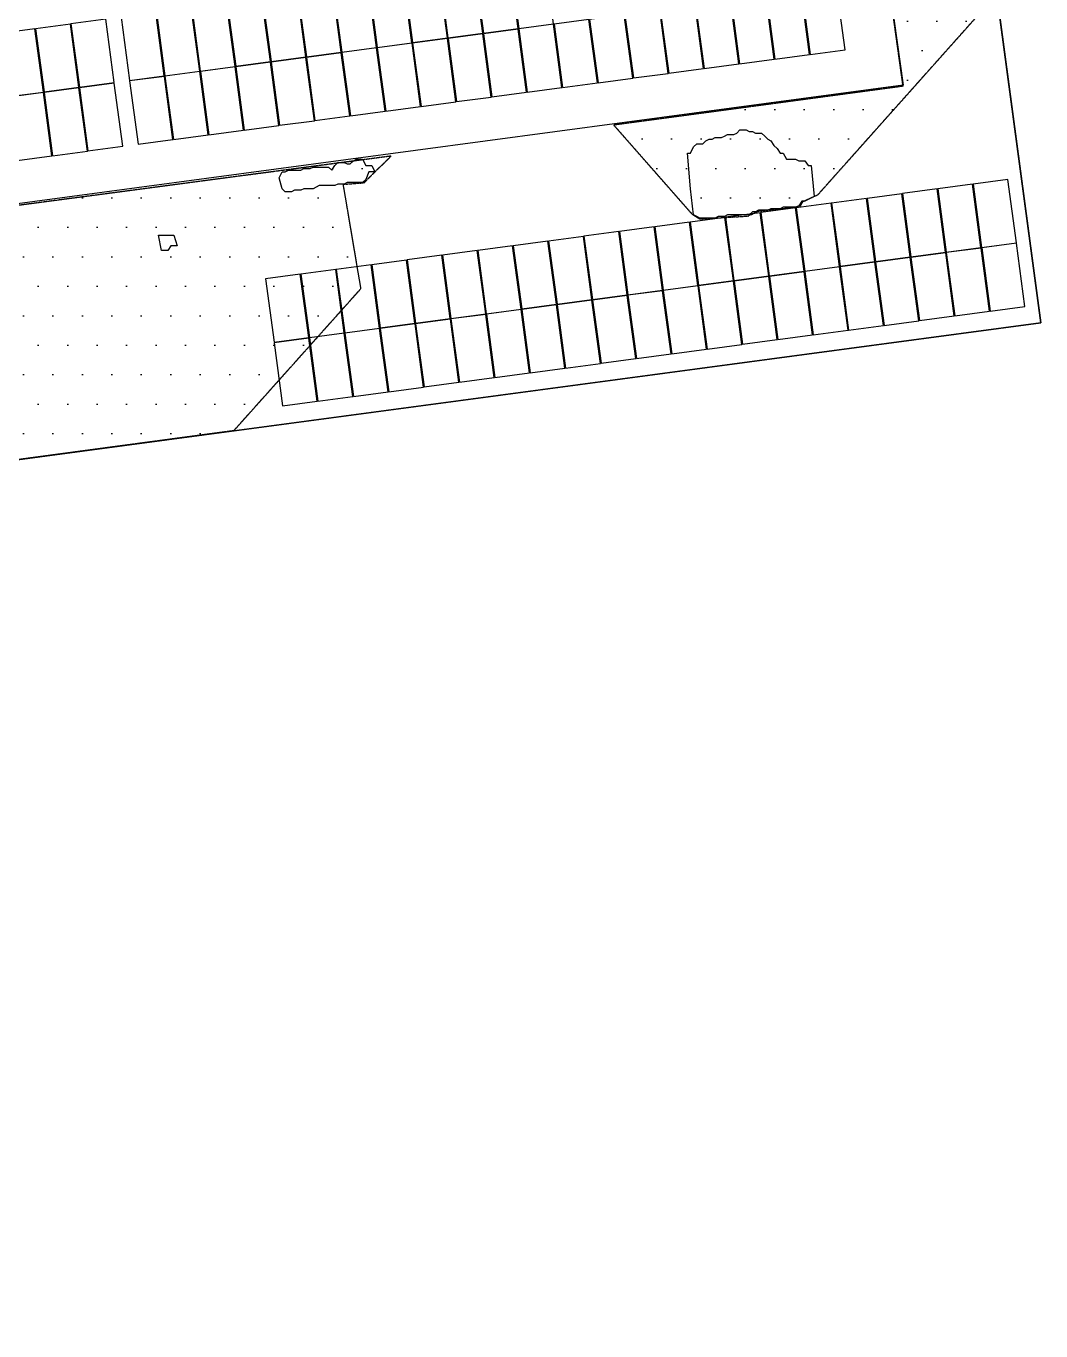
# Model space of a CAD drawing. Header units: millimetres. Extents: x -245826 to 350363, y -160205 to 260795.
# Drawn here: x 74857 to 107665, y 46230 to 88422 of the extents above; entities that cross this region are included whole.
import ezdxf

# ---------------------------------------------------------------- set-up
doc = ezdxf.new("R2010")
doc.units = ezdxf.units.MM
doc.linetypes.add('DASHED', pattern=[1.524, 1.27, -0.254])
for name, color, linetype in [('Module', 7, 'ByLayer'), ('Obstruction', 7, 'ByLayer'), ('Ridge Line', 7, 'ByLayer'), ('Shading', 8, 'DASHED'), ('Unit Area Boundary', 7, 'ByLayer')]:
    doc.layers.add(name, color=color, linetype=linetype)

# ---------------------------------------------------------------- blocks, each defined once
blk = doc.blocks.new('*U0')
at = {"layer": 'Unit Area Boundary', "color": 2}
blk.add_polyline3d([(-46776, 96654, 16333), (-31493, 107029, 16333), (-23262, 94903, 16333), (-16809, 95753, 16333), (-16838, 95975, 16333), (40107, 103481, 16333), (39629, 105884, 16333), (36726, 105504, 16333), (31248, 147338, 16333), (40904, 150960, 16333), (74933, 155521, 16333), (77483, 136497, 16333), (99539, 139454, 16333), (107665, 78830, 16333), (65156, 73133, 16333), (74483, 3548, 16333)], dxfattribs=at)
at = {"flags": 1}
for tag in ['unit_id', 'unit_name', 'parapet_height', 'ground_elevation', 'is_enable_parapet']:
    blk.add_attdef(tag, (0, 0), '', height=2.5, dxfattribs=at)
blk = doc.blocks.new('*U1')
at = {"layer": 'Ridge Line', "color": 30}
for p, q in [((107665, 78830, 10773), (99539, 139454, 11307)), ((97037, 130734, 11234), (103207, 86510, 10845)), ((97037, 130734, 17919), (103207, 86510, 17919)), ((103207, 86510, 10845), (64067, 81275, 10845)), ((103207, 86510, 17919), (64067, 81275, 17919)), ((65156, 73133, 10773), (107665, 78830, 10773))]:
    blk.add_line(p, q, dxfattribs=at)
at = {"flags": 1}
for tag in ['unit_id', 'unit_name']:
    blk.add_attdef(tag, (0, 0), '', height=2.5, dxfattribs=at)
blk = doc.blocks.new('*U4')
at = {"layer": 'Module', "color": 0}
blk.add_polyline3d([(0, 0, 0), (112.4, 15.1, 0), (85, 219.5, 119.1), (-27.4, 204.5, 119.1)], close=True, dxfattribs=at)
at = {"flags": 1}
for tag in ['mounting-hole-spacing1', 'mounting-hole-spacing2', 'module-material', 'vmpo', 'voco', 'silicon-material', 'panel-length', 'panel-width', 'panel-height', 'userid', 'theme', 'note', 'name', 'pmax', 'company-name', 'id', 'impo', 'isco']:
    blk.add_attdef(tag, (0, 0), '', height=2.5, dxfattribs=at)
blk = doc.blocks.new('*U5')
at = {"layer": 'Module', "color": 230}
for p in [(10346, 8096, 1247.9), (10460.4, 8111.3, 1247.9), (10574.8, 8126.6, 1247.9), (10117.3, 8065.4, 1247.9), (10231.7, 8080.7, 1247.9), (9774.1, 8019.4, 1247.9), (9888.5, 8034.7, 1247.9), (10002.9, 8050, 1247.9), (9431, 7973.4, 1247.9), (9545.4, 7988.7, 1247.9), (9659.8, 8004.1, 1247.9), (9087.9, 7927.5, 1247.9), (9202.3, 7942.8, 1247.9), (9316.6, 7958.1, 1247.9), (8744.7, 7881.5, 1247.9), (8859.1, 7896.8, 1247.9), (8973.5, 7912.1, 1247.9), (10373.7, 7889.8, 1127.8), (10488, 7905.1, 1127.8), (10602.4, 7920.5, 1127.8), (8516, 7850.8, 1247.9), (8630.4, 7866.2, 1247.9), (10030.5, 7843.9, 1127.8), (10144.9, 7859.2, 1127.8), (10259.3, 7874.5, 1127.8), (8287.2, 7820.2, 1247.9), (8401.6, 7835.5, 1247.9), (9687.4, 7797.9, 1127.8), (9801.8, 7813.2, 1127.8), (9916.1, 7828.5, 1127.8), (9458.6, 7767.2, 1127.8), (9573, 7782.6, 1127.8), (9115.5, 7721.3, 1127.8), (9229.9, 7736.6, 1127.8), (9344.3, 7751.9, 1127.8), (8772.4, 7675.3, 1127.8), (8886.7, 7690.6, 1127.8), (9001.1, 7706, 1127.8), (8429.2, 7629.3, 1127.8), (8543.6, 7644.7, 1127.8), (8658, 7660, 1127.8), (8314.8, 7614, 1127.8)]:
    blk.add_blockref('*U4', p, dxfattribs=at)
at = {"flags": 1}
for tag in ['offset-x', 'offset-y', 'mode', 'tilt', 'azimuth', 'align', 'array-mode', 'panel-x', 'panel-y', 'panel-per-row', 'bracket-type', 'bracket-value', 'row-per-array']:
    blk.add_attdef(tag, (0, 0), '', height=2.5, dxfattribs=at)
blk = doc.blocks.new('*U14')
at = {"layer": 'Module', "color": 0}
blk.add_polyline3d([(0, 0, 0), (112.4, 15, 0), (85, 219.5, 119.1), (-27.4, 204.5, 119.1)], close=True, dxfattribs=at)
at = {"flags": 1}
for tag in ['mounting-hole-spacing1', 'mounting-hole-spacing2', 'module-material', 'vmpo', 'voco', 'silicon-material', 'panel-length', 'panel-width', 'panel-height', 'userid', 'theme', 'note', 'name', 'pmax', 'company-name', 'id', 'impo', 'isco']:
    blk.add_attdef(tag, (0, 0), '', height=2.5, dxfattribs=at)
blk = doc.blocks.new('*U15')
at = {"layer": 'Module', "color": 230}
for p in [(8963.9, 8819.4, 1962), (9078.3, 8834.7, 1962), (8620.7, 8773.5, 1962), (8735.1, 8788.8, 1962), (8849.5, 8804.1, 1962), (8277.6, 8727.6, 1962), (8392, 8742.9, 1962), (8506.3, 8758.2, 1962), (9906.5, 8735.6, 1841.9), (10020.9, 8750.9, 1841.9), (8048.8, 8697, 1962), (8163.2, 8712.3, 1962), (9563.4, 8689.7, 1841.9), (9677.7, 8705, 1841.9), (9792.1, 8720.3, 1841.9), (7658.1, 8644.7, 1962), (7820.1, 8666.4, 1962), (7934.4, 8681.7, 1962), (9220.2, 8643.8, 1841.9), (9334.6, 8659.1, 1841.9), (9449, 8674.4, 1841.9), (7429.3, 8614.1, 1962), (7543.7, 8629.4, 1962), (8991.5, 8613.2, 1841.9), (9105.8, 8628.5, 1841.9), (8648.3, 8567.3, 1841.9), (8762.7, 8582.6, 1841.9), (8877.1, 8597.9, 1841.9), (8305.2, 8521.4, 1841.9), (8419.5, 8536.7, 1841.9), (8533.9, 8552, 1841.9), (7962, 8475.5, 1841.9), (8076.4, 8490.8, 1841.9), (8190.8, 8506.1, 1841.9), (7685.7, 8438.5, 1841.9), (7847.6, 8460.2, 1841.9), (7456.9, 8407.9, 1841.9), (7571.3, 8423.2, 1841.9)]:
    blk.add_blockref('*U14', p, dxfattribs=at)
at = {"flags": 1}
for tag in ['offset-x', 'offset-y', 'mode', 'tilt', 'azimuth', 'align', 'array-mode', 'panel-x', 'panel-y', 'panel-per-row', 'bracket-type', 'bracket-value', 'row-per-array']:
    blk.add_attdef(tag, (0, 0), '', height=2.5, dxfattribs=at)
blk = doc.blocks.new('*U34')
at = {"layer": 'Obstruction', "color": 1}
blk.add_polyline3d([(79136, 81665, 11529), (79236, 81665, 11529), (79336, 81665, 11529), (79436, 81665, 11529), (79536, 81665, 11529), (79636, 81665, 11529), (79636, 81665, 11529), (79736, 81315, 11529), (79736, 81315, 11529), (79636, 81315, 11529), (79536, 81315, 11529), (79436, 81165, 11529), (79336, 81165, 11529), (79236, 81165, 11529), (79236, 81165, 11529)], close=True, dxfattribs=at)
at = {"flags": 1}
for tag in ['height', 'shape']:
    blk.add_attdef(tag, (0, 0), '', height=2.5, dxfattribs=at)
blk = doc.blocks.new('*U35')
at = {"layer": 'Obstruction', "color": 1}
blk.add_polyline3d([(83036, 83515, 17529), (83136, 83715, 17529), (83236, 83715, 17529), (83336, 83765, 17529), (83436, 83765, 17529), (83536, 83765, 17529), (83636, 83765, 17529), (83736, 83765, 17529), (83836, 83815, 17529), (83936, 83815, 17529), (84036, 83815, 17529), (84136, 83865, 17529), (84236, 83865, 17529), (84336, 83865, 17529), (84436, 83865, 17529), (84536, 83865, 17529), (84636, 83865, 17529), (84736, 83765, 17529), (84836, 83915, 17529), (84936, 84015, 17529), (85036, 84015, 17529), (85136, 84015, 17529), (85236, 83965, 17529), (85336, 83965, 17529), (85436, 84065, 17529), (85536, 84115, 17529), (85636, 84115, 17529), (85736, 84115, 17529), (85836, 83915, 17529), (85936, 83915, 17529), (86036, 83915, 17529), (86036, 83915, 17529), (86136, 83715, 17529), (86136, 83715, 17529), (86036, 83715, 17529), (85936, 83715, 17529), (85836, 83465, 17529), (85736, 83365, 17529), (85636, 83365, 17529), (85536, 83365, 17529), (85436, 83365, 17529), (85336, 83365, 17529), (85236, 83365, 17529), (85136, 83315, 17529), (85036, 83315, 17529), (84936, 83315, 17529), (84836, 83265, 17529), (84736, 83265, 17529), (84636, 83265, 17529), (84536, 83265, 17529), (84436, 83265, 17529), (84336, 83265, 17529), (84236, 83215, 17529), (84136, 83165, 17529), (84036, 83165, 17529), (83936, 83165, 17529), (83836, 83165, 17529), (83736, 83115, 17529), (83636, 83115, 17529), (83536, 83115, 17529), (83436, 83065, 17529), (83336, 83065, 17529), (83236, 83065, 17529), (83136, 83165, 17529), (83136, 83165, 17529)], close=True, dxfattribs=at)
at = {"flags": 1}
for tag in ['height', 'shape']:
    blk.add_attdef(tag, (0, 0), '', height=2.5, dxfattribs=at)
blk = doc.blocks.new('*U37')
at = {"layer": 'Obstruction', "color": 1}
blk.add_polyline3d([(96236, 84315, 13079), (96336, 84315, 13079), (96436, 84515, 13079), (96536, 84615, 13079), (96636, 84615, 13079), (96736, 84615, 13079), (96836, 84715, 13079), (96936, 84765, 13079), (97036, 84765, 13079), (97136, 84815, 13079), (97236, 84815, 13079), (97336, 84815, 13079), (97436, 84865, 13079), (97536, 84915, 13079), (97636, 84915, 13079), (97736, 84915, 13079), (97836, 84965, 13079), (97936, 85065, 13079), (98036, 85065, 13079), (98136, 85065, 13079), (98236, 85015, 13079), (98336, 85015, 13079), (98436, 84965, 13079), (98536, 84965, 13079), (98636, 84965, 13079), (98736, 84865, 13079), (98836, 84765, 13079), (98936, 84715, 13079), (99036, 84565, 13079), (99136, 84465, 13079), (99236, 84315, 13079), (99336, 84315, 13079), (99436, 84115, 13079), (99536, 84115, 13079), (99636, 84115, 13079), (99736, 84115, 13079), (99836, 84065, 13079), (99936, 84065, 13079), (100036, 84065, 13079), (100136, 83915, 13079), (100236, 83915, 13079), (100236, 83915, 13079), (100336, 82915, 13079), (100336, 82915, 13079), (100236, 82865, 13079), (100136, 82815, 13079), (100036, 82765, 13079), (99936, 82765, 13079), (99836, 82615, 13079), (99736, 82565, 13079), (99636, 82565, 13079), (99536, 82565, 13079), (99436, 82565, 13079), (99336, 82565, 13079), (99236, 82515, 13079), (99136, 82515, 13079), (99036, 82515, 13079), (98936, 82515, 13079), (98836, 82465, 13079), (98736, 82465, 13079), (98636, 82465, 13079), (98536, 82465, 13079), (98436, 82415, 13079), (98336, 82415, 13079), (98236, 82315, 13079), (98136, 82315, 13079), (98036, 82315, 13079), (97936, 82315, 13079), (97836, 82315, 13079), (97736, 82315, 13079), (97636, 82315, 13079), (97536, 82315, 13079), (97436, 82265, 13079), (97336, 82265, 13079), (97236, 82265, 13079), (97136, 82215, 13079), (97036, 82215, 13079), (96936, 82215, 13079), (96836, 82215, 13079), (96736, 82215, 13079), (96636, 82215, 13079), (96536, 82265, 13079), (96436, 82315, 13079), (96336, 83165, 13079), (96336, 83165, 13079)], close=True, dxfattribs=at)
at = {"flags": 1}
for tag in ['height', 'shape']:
    blk.add_attdef(tag, (0, 0), '', height=2.5, dxfattribs=at)
blk = doc.blocks.new('*U156')
at = {"layer": 'Obstruction', "color": 1}
blk.add_polyline3d([(79136, 81665, 11529), (79236, 81665, 11529), (79336, 81665, 11529), (79436, 81665, 11529), (79536, 81665, 11529), (79636, 81665, 11529), (79636, 81665, 11529), (79736, 81315, 11529), (79736, 81315, 11529), (79636, 81315, 11529), (79536, 81315, 11529), (79436, 81165, 11529), (79336, 81165, 11529), (79236, 81165, 11529), (79236, 81165, 11529)], close=True, dxfattribs=at)
at = {"flags": 1}
for tag in ['height', 'shape']:
    blk.add_attdef(tag, (0, 0), '', height=2.5, dxfattribs=at)
blk = doc.blocks.new('*U157')
at = {"layer": 'Obstruction', "color": 1}
blk.add_polyline3d([(83036, 83515, 17529), (83136, 83715, 17529), (83236, 83715, 17529), (83336, 83765, 17529), (83436, 83765, 17529), (83536, 83765, 17529), (83636, 83765, 17529), (83736, 83765, 17529), (83836, 83815, 17529), (83936, 83815, 17529), (84036, 83815, 17529), (84136, 83865, 17529), (84236, 83865, 17529), (84336, 83865, 17529), (84436, 83865, 17529), (84536, 83865, 17529), (84636, 83865, 17529), (84736, 83765, 17529), (84836, 83915, 17529), (84936, 84015, 17529), (85036, 84015, 17529), (85136, 84015, 17529), (85236, 83965, 17529), (85336, 83965, 17529), (85436, 84065, 17529), (85536, 84115, 17529), (85636, 84115, 17529), (85736, 84115, 17529), (85836, 83915, 17529), (85936, 83915, 17529), (86036, 83915, 17529), (86036, 83915, 17529), (86136, 83715, 17529), (86136, 83715, 17529), (86036, 83715, 17529), (85936, 83715, 17529), (85836, 83465, 17529), (85736, 83365, 17529), (85636, 83365, 17529), (85536, 83365, 17529), (85436, 83365, 17529), (85336, 83365, 17529), (85236, 83365, 17529), (85136, 83315, 17529), (85036, 83315, 17529), (84936, 83315, 17529), (84836, 83265, 17529), (84736, 83265, 17529), (84636, 83265, 17529), (84536, 83265, 17529), (84436, 83265, 17529), (84336, 83265, 17529), (84236, 83215, 17529), (84136, 83165, 17529), (84036, 83165, 17529), (83936, 83165, 17529), (83836, 83165, 17529), (83736, 83115, 17529), (83636, 83115, 17529), (83536, 83115, 17529), (83436, 83065, 17529), (83336, 83065, 17529), (83236, 83065, 17529), (83136, 83165, 17529), (83136, 83165, 17529)], close=True, dxfattribs=at)
at = {"flags": 1}
for tag in ['height', 'shape']:
    blk.add_attdef(tag, (0, 0), '', height=2.5, dxfattribs=at)
blk = doc.blocks.new('*U159')
at = {"layer": 'Obstruction', "color": 1}
blk.add_polyline3d([(96236, 84315, 13079), (96336, 84315, 13079), (96436, 84515, 13079), (96536, 84615, 13079), (96636, 84615, 13079), (96736, 84615, 13079), (96836, 84715, 13079), (96936, 84765, 13079), (97036, 84765, 13079), (97136, 84815, 13079), (97236, 84815, 13079), (97336, 84815, 13079), (97436, 84865, 13079), (97536, 84915, 13079), (97636, 84915, 13079), (97736, 84915, 13079), (97836, 84965, 13079), (97936, 85065, 13079), (98036, 85065, 13079), (98136, 85065, 13079), (98236, 85015, 13079), (98336, 85015, 13079), (98436, 84965, 13079), (98536, 84965, 13079), (98636, 84965, 13079), (98736, 84865, 13079), (98836, 84765, 13079), (98936, 84715, 13079), (99036, 84565, 13079), (99136, 84465, 13079), (99236, 84315, 13079), (99336, 84315, 13079), (99436, 84115, 13079), (99536, 84115, 13079), (99636, 84115, 13079), (99736, 84115, 13079), (99836, 84065, 13079), (99936, 84065, 13079), (100036, 84065, 13079), (100136, 83915, 13079), (100236, 83915, 13079), (100236, 83915, 13079), (100336, 82915, 13079), (100336, 82915, 13079), (100236, 82865, 13079), (100136, 82815, 13079), (100036, 82765, 13079), (99936, 82765, 13079), (99836, 82615, 13079), (99736, 82565, 13079), (99636, 82565, 13079), (99536, 82565, 13079), (99436, 82565, 13079), (99336, 82565, 13079), (99236, 82515, 13079), (99136, 82515, 13079), (99036, 82515, 13079), (98936, 82515, 13079), (98836, 82465, 13079), (98736, 82465, 13079), (98636, 82465, 13079), (98536, 82465, 13079), (98436, 82415, 13079), (98336, 82415, 13079), (98236, 82315, 13079), (98136, 82315, 13079), (98036, 82315, 13079), (97936, 82315, 13079), (97836, 82315, 13079), (97736, 82315, 13079), (97636, 82315, 13079), (97536, 82315, 13079), (97436, 82265, 13079), (97336, 82265, 13079), (97236, 82265, 13079), (97136, 82215, 13079), (97036, 82215, 13079), (96936, 82215, 13079), (96836, 82215, 13079), (96736, 82215, 13079), (96636, 82215, 13079), (96536, 82265, 13079), (96436, 82315, 13079), (96336, 83165, 13079), (96336, 83165, 13079)], close=True, dxfattribs=at)
at = {"flags": 1}
for tag in ['height', 'shape']:
    blk.add_attdef(tag, (0, 0), '', height=2.5, dxfattribs=at)

msp = doc.modelspace()

# ---------------------------------------------------------------- hatches: boundary and pattern name
at = {"layer": 'Shading'}
h = msp.add_hatch(dxfattribs=at)
h.set_pattern_fill('DOTS', scale=600)
h.paths.add_polyline_path([(77588, 136487), (77662, 135635), (76962, 135541), (77947, 128189), (97028, 130747), (103200, 86475), (93854, 85222), (96380, 82348), (96639, 82187), (98213, 82280), (98509, 82437), (99877, 82581), (99973, 82751), (100459, 82973), (106214, 89426), (99512, 139426), (77588, 136487)])
h = msp.add_hatch(dxfattribs=at)
h.set_pattern_fill('DOTS', scale=600)
h.paths.add_polyline_path([(64103, 81235), (65186, 73151), (81581, 75349), (85683, 79935), (85112, 83306), (85780, 83356), (86655, 84218), (64103, 81235)])

# ---------------------------------------------------------------- linework, layer by layer
at = {"layer": 'Shading', "linetype": 'DASHED'}
for points in [[(77588, 136487, 11308), (77662, 135635, 11300), (76962, 135541, 11300), (77947, 128189, 11235), (97028, 130747, 11235), (103200, 86475, 10845), (93854, 85222, 10845), (96380, 82348, 10818), (96639, 82187, 10816), (98213, 82280, 10815), (98509, 82437, 10816), (99877, 82581, 10815), (99973, 82751, 10817), (100459, 82973, 10818), (106214, 89426, 10867), (99512, 139426, 11308), (77588, 136487, 11308)], [(64103, 81235, 10845), (65186, 73151, 10774), (81581, 75349, 10774), (85683, 79935, 10809), (85112, 83306, 10839), (85780, 83356, 10839), (86655, 84218, 10845), (64103, 81235, 10845)]]:
    msp.add_polyline3d(points, close=True, dxfattribs=at)

# ---------------------------------------------------------------- block references
at = {"layer": 'Module', "xscale": 10, "yscale": 10, "zscale": 10}
for name in ['*U15', '*U5']:
    msp.add_blockref(name, (0, 0), dxfattribs=at)
at = {"layer": 'Obstruction'}
for name in ['*U37', '*U159', '*U35', '*U157', '*U34', '*U156']:
    msp.add_blockref(name, (0, 0), dxfattribs=at)
at = {"layer": 'Ridge Line'}
msp.add_blockref('*U1', (0, 0), dxfattribs=at)
at = {"layer": 'Unit Area Boundary'}
msp.add_blockref('*U0', (0, 0), dxfattribs=at)

doc.saveas('drawing.dxf')
